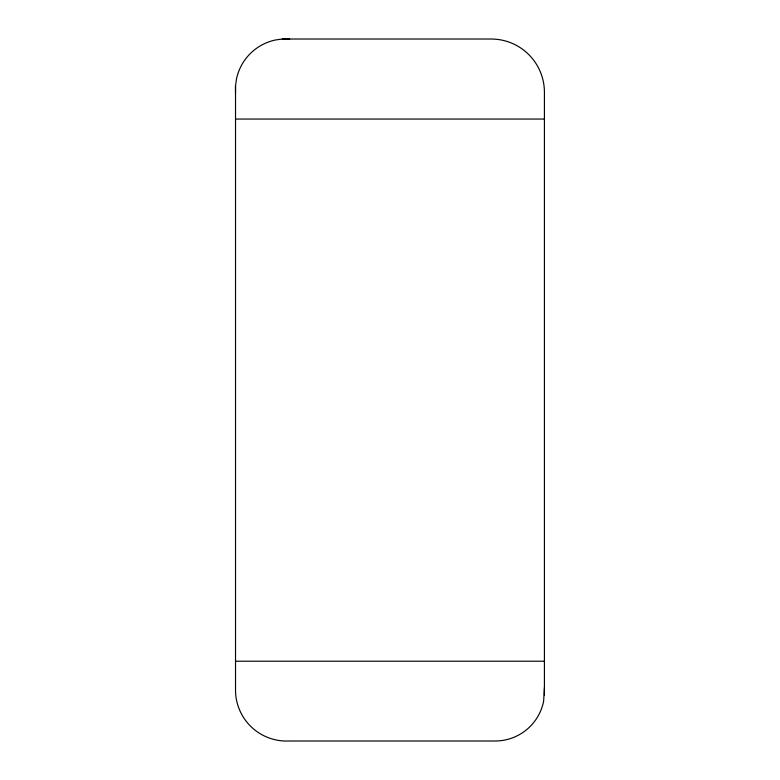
<?xml version="1.0" encoding="UTF-8"?>
<svg xmlns="http://www.w3.org/2000/svg" width="780" height="780" viewBox="0 0 780 780"><rect width="100%" height="100%" fill="white"/><g stroke="black" fill="none" stroke-linecap="round" stroke-linejoin="round"><path stroke-width="1.17" d="M282.302 39.02L491.147 39.02A53.274 53.274 0 0 1 544.42 92.293L544.42 695.029M235.521 119.057L544.42 119.057M235.521 661.216L544.42 661.216M289.692 39.02L282.448 39L275.281 40.014A50.534 50.534 0 0 0 236.516 78.78L235.501 85.946L235.521 93.191M544.42 687.56L543.631 701.191A49.442 49.442 0 0 1 494.647 741L288.961 741A51.051 51.051 0 0 1 235.521 691.226L235.521 85.8"/></g></svg>
